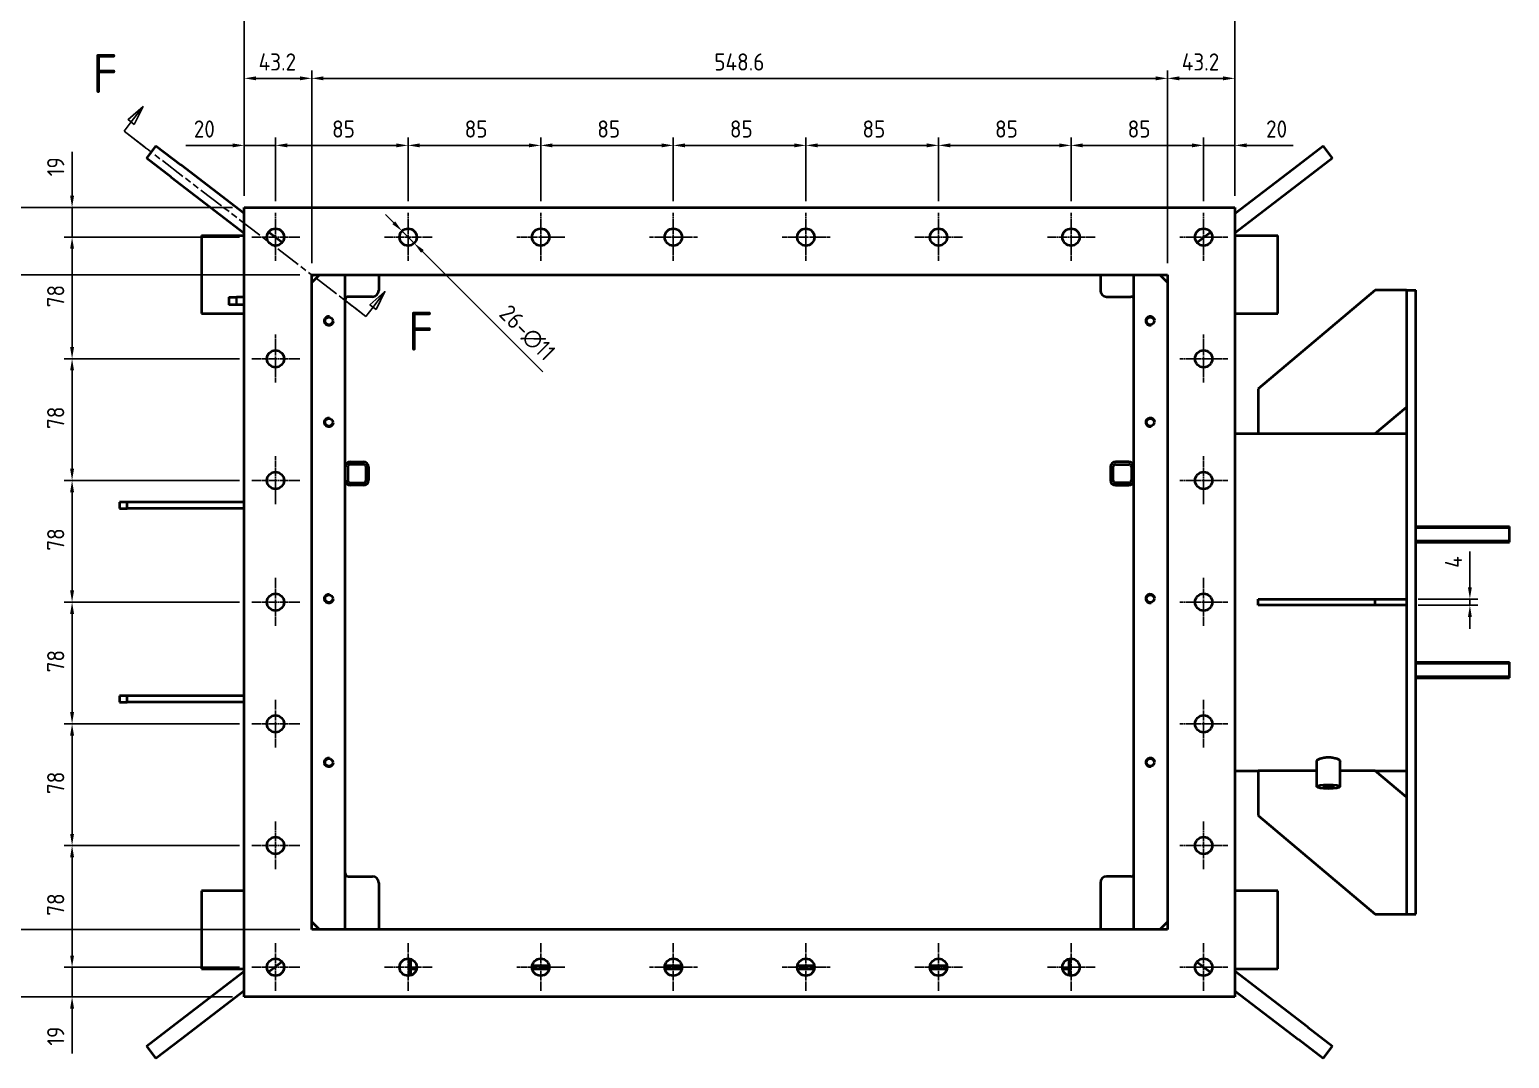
# Model space of a CAD drawing. Header units: millimetres. Extents: x 0 to 4205, y 0 to 2970.
# Drawn here: x 1184 to 2133, y 1756 to 2415 of the extents above; entities that cross this region are included whole.
import ezdxf

# ---------------------------------------------------------------- set-up
doc = ezdxf.new("R2010")
doc.units = ezdxf.units.MM
doc.header["$LTSCALE"] = 5
doc.linetypes.add('CHAIN', pattern=[0.7087, 0.4724, -0.0591, 0.1181, -0.0591])
doc.linetypes.add('DOUBLE_DASH_CHAIN', pattern=[1.2403, 0.6614, -0.0827, 0.1654, -0.0827, 0.1654, -0.0827])
for name, color, linetype, lineweight, true_color in [('가시적인 것(ISO)', 3, 'Continuous', 40, 0x00ff00), ('가시적인 좁은 것(ISO)', 3, 'Continuous', 35, 0x00ff00), ('중심 표식(ISO)', 1, 'Continuous', 25, 0xff0000), ('치수(ISO)', 2, 'Continuous', 25, 0xffff00)]:
    doc.layers.add(name, color=color, linetype=linetype, lineweight=lineweight, true_color=true_color)
doc.layers.add('단면선(ISO)', color=7, linetype='CHAIN', lineweight=25)
doc.styles.add('부품번호텍스트_PSTEK_POSCO', font='isocp.shx')
doc.styles.add('치수 텍스트_PSTEK_POSCO', font='isocp.shx')
doc.dimstyles.new('치수_PSTEK_POSCO', dxfattribs={"dimscale": 5, "dimtxt": 2.2, "dimasz": 1.5, "dimexe": 1, "dimexo": 1.5, "dimgap": 1, "dimtad": 1, "dimrnd": 1e-08, "dimdsep": 46, "dimtxsty": '치수 텍스트_PSTEK_POSCO', "dimcen": 0.09, "dimdle": 10, "dimclrd": 7, "dimclre": 7, "dimclrt": 2, "dimadec": 1, "dimazin": 2, "dimtfac": 1, "dimtmove": 0, "dimatfit": 3, "dimfxl": 1, "dimtolj": 1, "dimlwd": -1, "dimlwe": -1, "dimarcsym": 0})

# ---------------------------------------------------------------- blocks, each defined once
blk = doc.blocks.new('*D75')
at = {"layer": 'Defpoints', "color": 0, "transparency": 16777216}
for p in [(1211.63, 1814.06), (1326.54, 1814.06), (1322.04, 1795.06)]:
    blk.add_point(p, dxfattribs=at)
at = {"layer": '치수(ISO)', "color": 7, "transparency": 16777216}
for p, q in [((1211.63, 1821.56), (1211.63, 1829.06)), ((1319.04, 1814.06), (1206.63, 1814.06)), ((1211.63, 1814.06), (1211.63, 1795.06)), ((1314.54, 1795.06), (1206.63, 1795.06)), ((1211.63, 1787.56), (1211.63, 1758.79))]:
    blk.add_line(p, q, dxfattribs=at)
for points in [[(1210.38, 1821.56), (1212.88, 1821.56), (1211.63, 1814.06)], [(1210.38, 1787.56), (1212.88, 1787.56), (1211.63, 1795.06)]]:
    blk.add_solid(points, dxfattribs=at)
at = {"layer": '치수(ISO)', "color": 2, "transparency": 16777216, "insert": (1201.13, 1763.79), "char_height": 11, "attachment_point": 4, "rotation": 90, "style": '치수 텍스트_PSTEK_POSCO'}
blk.add_mtext('\\A1;19', dxfattribs=at)
blk = doc.blocks.new('*D76')
at = {"layer": 'Defpoints', "color": 0, "transparency": 16777216}
for p in [(1211.63, 1892.06), (1326.54, 1892.06), (1326.54, 1814.06)]:
    blk.add_point(p, dxfattribs=at)
at = {"layer": '치수(ISO)', "color": 7, "transparency": 16777216}
for p, q in [((1319.04, 1892.06), (1206.63, 1892.06)), ((1211.63, 1821.56), (1211.63, 1884.56)), ((1319.04, 1814.06), (1206.63, 1814.06))]:
    blk.add_line(p, q, dxfattribs=at)
for points in [[(1210.38, 1884.56), (1212.88, 1884.56), (1211.63, 1892.06)], [(1210.38, 1821.56), (1212.88, 1821.56), (1211.63, 1814.06)]]:
    blk.add_solid(points, dxfattribs=at)
at = {"layer": '치수(ISO)', "color": 2, "transparency": 16777216, "insert": (1201.13, 1847.06), "char_height": 11, "attachment_point": 4, "rotation": 90, "style": '치수 텍스트_PSTEK_POSCO'}
blk.add_mtext('\\A1;78', dxfattribs=at)
blk = doc.blocks.new('*D77')
at = {"layer": 'Defpoints', "color": 0, "transparency": 16777216}
for p in [(1211.63, 1970.06), (1326.54, 1970.06), (1326.54, 1892.06)]:
    blk.add_point(p, dxfattribs=at)
at = {"layer": '치수(ISO)', "color": 7, "transparency": 16777216}
for p, q in [((1319.04, 1970.06), (1206.63, 1970.06)), ((1211.63, 1899.56), (1211.63, 1962.56)), ((1319.04, 1892.06), (1206.63, 1892.06))]:
    blk.add_line(p, q, dxfattribs=at)
for points in [[(1210.38, 1962.56), (1212.88, 1962.56), (1211.63, 1970.06)], [(1210.38, 1899.56), (1212.88, 1899.56), (1211.63, 1892.06)]]:
    blk.add_solid(points, dxfattribs=at)
at = {"layer": '치수(ISO)', "color": 2, "transparency": 16777216, "insert": (1201.13, 1925.06), "char_height": 11, "attachment_point": 4, "rotation": 90, "style": '치수 텍스트_PSTEK_POSCO'}
blk.add_mtext('\\A1;78', dxfattribs=at)
blk = doc.blocks.new('*D78')
at = {"layer": 'Defpoints', "color": 0, "transparency": 16777216}
for p in [(1211.63, 2048.06), (1326.54, 2048.06), (1326.54, 1970.06)]:
    blk.add_point(p, dxfattribs=at)
at = {"layer": '치수(ISO)', "color": 7, "transparency": 16777216}
for p, q in [((1319.04, 2048.06), (1206.63, 2048.06)), ((1211.63, 1977.56), (1211.63, 2040.56)), ((1319.04, 1970.06), (1206.63, 1970.06))]:
    blk.add_line(p, q, dxfattribs=at)
for points in [[(1210.38, 2040.56), (1212.88, 2040.56), (1211.63, 2048.06)], [(1210.38, 1977.56), (1212.88, 1977.56), (1211.63, 1970.06)]]:
    blk.add_solid(points, dxfattribs=at)
at = {"layer": '치수(ISO)', "color": 2, "transparency": 16777216, "insert": (1201.13, 2003.06), "char_height": 11, "attachment_point": 4, "rotation": 90, "style": '치수 텍스트_PSTEK_POSCO'}
blk.add_mtext('\\A1;78', dxfattribs=at)
blk = doc.blocks.new('*D79')
at = {"layer": 'Defpoints', "color": 0, "transparency": 16777216}
for p in [(1211.63, 2126.06), (1326.54, 2126.06), (1326.54, 2048.06)]:
    blk.add_point(p, dxfattribs=at)
at = {"layer": '치수(ISO)', "color": 7, "transparency": 16777216}
for p, q in [((1319.04, 2126.06), (1206.63, 2126.06)), ((1211.63, 2055.56), (1211.63, 2118.56)), ((1319.04, 2048.06), (1206.63, 2048.06))]:
    blk.add_line(p, q, dxfattribs=at)
for points in [[(1210.38, 2118.56), (1212.88, 2118.56), (1211.63, 2126.06)], [(1210.38, 2055.56), (1212.88, 2055.56), (1211.63, 2048.06)]]:
    blk.add_solid(points, dxfattribs=at)
at = {"layer": '치수(ISO)', "color": 2, "transparency": 16777216, "insert": (1201.13, 2081.06), "char_height": 11, "attachment_point": 4, "rotation": 90, "style": '치수 텍스트_PSTEK_POSCO'}
blk.add_mtext('\\A1;78', dxfattribs=at)
blk = doc.blocks.new('*D80')
at = {"layer": 'Defpoints', "color": 0, "transparency": 16777216}
for p in [(1211.63, 2204.06), (1326.54, 2204.06), (1326.54, 2126.06)]:
    blk.add_point(p, dxfattribs=at)
at = {"layer": '치수(ISO)', "color": 7, "transparency": 16777216}
for p, q in [((1319.04, 2204.06), (1206.63, 2204.06)), ((1211.63, 2133.56), (1211.63, 2196.56)), ((1319.04, 2126.06), (1206.63, 2126.06))]:
    blk.add_line(p, q, dxfattribs=at)
for points in [[(1210.38, 2196.56), (1212.88, 2196.56), (1211.63, 2204.06)], [(1210.38, 2133.56), (1212.88, 2133.56), (1211.63, 2126.06)]]:
    blk.add_solid(points, dxfattribs=at)
at = {"layer": '치수(ISO)', "color": 2, "transparency": 16777216, "insert": (1201.13, 2159.06), "char_height": 11, "attachment_point": 4, "rotation": 90, "style": '치수 텍스트_PSTEK_POSCO'}
blk.add_mtext('\\A1;78', dxfattribs=at)
blk = doc.blocks.new('*D81')
at = {"layer": 'Defpoints', "color": 0, "transparency": 16777216}
for p in [(1211.63, 2282.06), (1326.54, 2282.06), (1326.54, 2204.06)]:
    blk.add_point(p, dxfattribs=at)
at = {"layer": '치수(ISO)', "color": 7, "transparency": 16777216}
for p, q in [((1319.04, 2282.06), (1206.63, 2282.06)), ((1211.63, 2211.56), (1211.63, 2274.56)), ((1319.04, 2204.06), (1206.63, 2204.06))]:
    blk.add_line(p, q, dxfattribs=at)
for points in [[(1210.38, 2274.56), (1212.88, 2274.56), (1211.63, 2282.06)], [(1210.38, 2211.56), (1212.88, 2211.56), (1211.63, 2204.06)]]:
    blk.add_solid(points, dxfattribs=at)
at = {"layer": '치수(ISO)', "color": 2, "transparency": 16777216, "insert": (1201.13, 2237.06), "char_height": 11, "attachment_point": 4, "rotation": 90, "style": '치수 텍스트_PSTEK_POSCO'}
blk.add_mtext('\\A1;78', dxfattribs=at)
blk = doc.blocks.new('*D82')
at = {"layer": 'Defpoints', "color": 0, "transparency": 16777216}
for p in [(1211.63, 2301.06), (1322.04, 2301.06), (1326.54, 2282.06)]:
    blk.add_point(p, dxfattribs=at)
at = {"layer": '치수(ISO)', "color": 7, "transparency": 16777216}
for p, q in [((1211.63, 2308.56), (1211.63, 2336.75)), ((1314.54, 2301.06), (1206.63, 2301.06)), ((1211.63, 2282.06), (1211.63, 2301.06)), ((1319.04, 2282.06), (1206.63, 2282.06)), ((1211.63, 2274.56), (1211.63, 2267.06))]:
    blk.add_line(p, q, dxfattribs=at)
for points in [[(1210.38, 2308.56), (1212.88, 2308.56), (1211.63, 2301.06)], [(1210.38, 2274.56), (1212.88, 2274.56), (1211.63, 2282.06)]]:
    blk.add_solid(points, dxfattribs=at)
at = {"layer": '치수(ISO)', "color": 2, "transparency": 16777216, "insert": (1201.13, 2321.06), "char_height": 11, "attachment_point": 4, "rotation": 90, "style": '치수 텍스트_PSTEK_POSCO'}
blk.add_mtext('\\A1;19', dxfattribs=at)
blk = doc.blocks.new('*D83')
at = {"layer": 'Defpoints', "color": 0, "transparency": 16777216}
for p in [(1342.04, 2340.85), (1322.04, 2301.06), (1342.04, 2297.56)]:
    blk.add_point(p, dxfattribs=at)
at = {"layer": '치수(ISO)', "color": 7, "transparency": 16777216}
for p, q in [((1322.04, 2308.56), (1322.04, 2345.85)), ((1342.04, 2305.06), (1342.04, 2345.85)), ((1314.54, 2340.85), (1284.65, 2340.85)), ((1342.04, 2340.85), (1322.04, 2340.85)), ((1349.54, 2340.85), (1357.04, 2340.85))]:
    blk.add_line(p, q, dxfattribs=at)
for points in [[(1314.54, 2342.1), (1314.54, 2339.6), (1322.04, 2340.85)], [(1349.54, 2342.1), (1349.54, 2339.6), (1342.04, 2340.85)]]:
    blk.add_solid(points, dxfattribs=at)
at = {"layer": '치수(ISO)', "color": 2, "transparency": 16777216, "insert": (1289.65, 2351.35), "char_height": 11, "attachment_point": 4, "style": '치수 텍스트_PSTEK_POSCO'}
blk.add_mtext('\\A1;20', dxfattribs=at)
blk = doc.blocks.new('*D84')
at = {"layer": 'Defpoints', "color": 0, "transparency": 16777216}
for p in [(1427.04, 2340.85), (1342.04, 2297.56), (1427.04, 2297.56)]:
    blk.add_point(p, dxfattribs=at)
at = {"layer": '치수(ISO)', "color": 7, "transparency": 16777216}
for p, q in [((1342.04, 2305.06), (1342.04, 2345.85)), ((1427.04, 2305.06), (1427.04, 2345.85)), ((1349.54, 2340.85), (1419.54, 2340.85))]:
    blk.add_line(p, q, dxfattribs=at)
for points in [[(1349.54, 2342.1), (1349.54, 2339.6), (1342.04, 2340.85)], [(1419.54, 2342.1), (1419.54, 2339.6), (1427.04, 2340.85)]]:
    blk.add_solid(points, dxfattribs=at)
at = {"layer": '치수(ISO)', "color": 2, "transparency": 16777216, "insert": (1378.31, 2351.35), "char_height": 11, "attachment_point": 4, "style": '치수 텍스트_PSTEK_POSCO'}
blk.add_mtext('\\A1;85', dxfattribs=at)
blk = doc.blocks.new('*D85')
at = {"layer": 'Defpoints', "color": 0, "transparency": 16777216}
for p in [(1512.04, 2340.85), (1427.04, 2297.56), (1512.04, 2297.56)]:
    blk.add_point(p, dxfattribs=at)
at = {"layer": '치수(ISO)', "color": 7, "transparency": 16777216}
for p, q in [((1427.04, 2305.06), (1427.04, 2345.85)), ((1512.04, 2305.06), (1512.04, 2345.85)), ((1434.54, 2340.85), (1504.54, 2340.85))]:
    blk.add_line(p, q, dxfattribs=at)
for points in [[(1434.54, 2342.1), (1434.54, 2339.6), (1427.04, 2340.85)], [(1504.54, 2342.1), (1504.54, 2339.6), (1512.04, 2340.85)]]:
    blk.add_solid(points, dxfattribs=at)
at = {"layer": '치수(ISO)', "color": 2, "transparency": 16777216, "insert": (1463.31, 2351.35), "char_height": 11, "attachment_point": 4, "style": '치수 텍스트_PSTEK_POSCO'}
blk.add_mtext('\\A1;85', dxfattribs=at)
blk = doc.blocks.new('*D86')
at = {"layer": 'Defpoints', "color": 0, "transparency": 16777216}
for p in [(1597.04, 2340.85), (1512.04, 2297.56), (1597.04, 2297.56)]:
    blk.add_point(p, dxfattribs=at)
at = {"layer": '치수(ISO)', "color": 7, "transparency": 16777216}
for p, q in [((1512.04, 2305.06), (1512.04, 2345.85)), ((1597.04, 2305.06), (1597.04, 2345.85)), ((1519.54, 2340.85), (1589.54, 2340.85))]:
    blk.add_line(p, q, dxfattribs=at)
for points in [[(1519.54, 2342.1), (1519.54, 2339.6), (1512.04, 2340.85)], [(1589.54, 2342.1), (1589.54, 2339.6), (1597.04, 2340.85)]]:
    blk.add_solid(points, dxfattribs=at)
at = {"layer": '치수(ISO)', "color": 2, "transparency": 16777216, "insert": (1548.31, 2351.35), "char_height": 11, "attachment_point": 4, "style": '치수 텍스트_PSTEK_POSCO'}
blk.add_mtext('\\A1;85', dxfattribs=at)
blk = doc.blocks.new('*D87')
at = {"layer": 'Defpoints', "color": 0, "transparency": 16777216}
for p in [(1682.04, 2340.85), (1597.04, 2297.56), (1682.04, 2297.56)]:
    blk.add_point(p, dxfattribs=at)
at = {"layer": '치수(ISO)', "color": 7, "transparency": 16777216}
for p, q in [((1597.04, 2305.06), (1597.04, 2345.85)), ((1682.04, 2305.06), (1682.04, 2345.85)), ((1604.54, 2340.85), (1674.54, 2340.85))]:
    blk.add_line(p, q, dxfattribs=at)
for points in [[(1604.54, 2342.1), (1604.54, 2339.6), (1597.04, 2340.85)], [(1674.54, 2342.1), (1674.54, 2339.6), (1682.04, 2340.85)]]:
    blk.add_solid(points, dxfattribs=at)
at = {"layer": '치수(ISO)', "color": 2, "transparency": 16777216, "insert": (1633.31, 2351.35), "char_height": 11, "attachment_point": 4, "style": '치수 텍스트_PSTEK_POSCO'}
blk.add_mtext('\\A1;85', dxfattribs=at)
blk = doc.blocks.new('*D88')
at = {"layer": 'Defpoints', "color": 0, "transparency": 16777216}
for p in [(1767.04, 2340.85), (1682.04, 2297.56), (1767.04, 2297.56)]:
    blk.add_point(p, dxfattribs=at)
at = {"layer": '치수(ISO)', "color": 7, "transparency": 16777216}
for p, q in [((1682.04, 2305.06), (1682.04, 2345.85)), ((1767.04, 2305.06), (1767.04, 2345.85)), ((1689.54, 2340.85), (1759.54, 2340.85))]:
    blk.add_line(p, q, dxfattribs=at)
for points in [[(1689.54, 2342.1), (1689.54, 2339.6), (1682.04, 2340.85)], [(1759.54, 2342.1), (1759.54, 2339.6), (1767.04, 2340.85)]]:
    blk.add_solid(points, dxfattribs=at)
at = {"layer": '치수(ISO)', "color": 2, "transparency": 16777216, "insert": (1718.31, 2351.35), "char_height": 11, "attachment_point": 4, "style": '치수 텍스트_PSTEK_POSCO'}
blk.add_mtext('\\A1;85', dxfattribs=at)
blk = doc.blocks.new('*D89')
at = {"layer": 'Defpoints', "color": 0, "transparency": 16777216}
for p in [(1852.04, 2340.85), (1767.04, 2297.56), (1852.04, 2297.56)]:
    blk.add_point(p, dxfattribs=at)
at = {"layer": '치수(ISO)', "color": 7, "transparency": 16777216}
for p, q in [((1767.04, 2305.06), (1767.04, 2345.85)), ((1852.04, 2305.06), (1852.04, 2345.85)), ((1774.54, 2340.85), (1844.54, 2340.85))]:
    blk.add_line(p, q, dxfattribs=at)
for points in [[(1774.54, 2342.1), (1774.54, 2339.6), (1767.04, 2340.85)], [(1844.54, 2342.1), (1844.54, 2339.6), (1852.04, 2340.85)]]:
    blk.add_solid(points, dxfattribs=at)
at = {"layer": '치수(ISO)', "color": 2, "transparency": 16777216, "insert": (1803.31, 2351.35), "char_height": 11, "attachment_point": 4, "style": '치수 텍스트_PSTEK_POSCO'}
blk.add_mtext('\\A1;85', dxfattribs=at)
blk = doc.blocks.new('*D90')
at = {"layer": 'Defpoints', "color": 0, "transparency": 16777216}
for p in [(1937.04, 2340.85), (1852.04, 2297.56), (1937.04, 2297.56)]:
    blk.add_point(p, dxfattribs=at)
at = {"layer": '치수(ISO)', "color": 7, "transparency": 16777216}
for p, q in [((1852.04, 2305.06), (1852.04, 2345.85)), ((1937.04, 2305.06), (1937.04, 2345.85)), ((1859.54, 2340.85), (1929.54, 2340.85))]:
    blk.add_line(p, q, dxfattribs=at)
for points in [[(1859.54, 2342.1), (1859.54, 2339.6), (1852.04, 2340.85)], [(1929.54, 2342.1), (1929.54, 2339.6), (1937.04, 2340.85)]]:
    blk.add_solid(points, dxfattribs=at)
at = {"layer": '치수(ISO)', "color": 2, "transparency": 16777216, "insert": (1888.31, 2351.35), "char_height": 11, "attachment_point": 4, "style": '치수 텍스트_PSTEK_POSCO'}
blk.add_mtext('\\A1;85', dxfattribs=at)
blk = doc.blocks.new('*D91')
at = {"layer": 'Defpoints', "color": 0, "transparency": 16777216}
for p in [(1957.04, 2340.85), (1937.04, 2297.56), (1957.04, 2301.06)]:
    blk.add_point(p, dxfattribs=at)
at = {"layer": '치수(ISO)', "color": 7, "transparency": 16777216}
for p, q in [((1937.04, 2305.06), (1937.04, 2345.85)), ((1957.04, 2308.56), (1957.04, 2345.85)), ((1929.54, 2340.85), (1922.04, 2340.85)), ((1937.04, 2340.85), (1957.04, 2340.85)), ((1964.54, 2340.85), (1994.43, 2340.85))]:
    blk.add_line(p, q, dxfattribs=at)
for points in [[(1929.54, 2342.1), (1929.54, 2339.6), (1937.04, 2340.85)], [(1964.54, 2342.1), (1964.54, 2339.6), (1957.04, 2340.85)]]:
    blk.add_solid(points, dxfattribs=at)
at = {"layer": '치수(ISO)', "color": 2, "transparency": 16777216, "insert": (1977.04, 2351.35), "char_height": 11, "attachment_point": 4, "style": '치수 텍스트_PSTEK_POSCO'}
blk.add_mtext('\\A1;20', dxfattribs=at)
blk = doc.blocks.new('*D92')
at = {"layer": 'Defpoints', "color": 0, "transparency": 16777216}
for p in [(1957.04, 2426.92), (1322.04, 2301.06), (1957.04, 2301.06)]:
    blk.add_point(p, dxfattribs=at)
at = {"layer": '치수(ISO)', "color": 7, "transparency": 16777216}
for p, q in [((1322.04, 2308.56), (1322.04, 2431.92)), ((1957.04, 2308.56), (1957.04, 2431.92)), ((1329.54, 2426.92), (1949.54, 2426.92))]:
    blk.add_line(p, q, dxfattribs=at)
for points in [[(1329.54, 2428.17), (1329.54, 2425.67), (1322.04, 2426.92)], [(1949.54, 2428.17), (1949.54, 2425.67), (1957.04, 2426.92)]]:
    blk.add_solid(points, dxfattribs=at)
at = {"layer": '치수(ISO)', "color": 2, "transparency": 16777216, "insert": (1629.08, 2437.42), "char_height": 11, "attachment_point": 4, "style": '치수 텍스트_PSTEK_POSCO'}
blk.add_mtext('\\A1;635', dxfattribs=at)
blk = doc.blocks.new('*D93')
at = {"layer": 'Defpoints', "color": 0, "transparency": 16777216}
for p in [(1133.35, 2301.06), (1322.04, 2301.06), (1322.04, 1795.06)]:
    blk.add_point(p, dxfattribs=at)
at = {"layer": '치수(ISO)', "color": 7, "transparency": 16777216}
for p, q in [((1314.54, 2301.06), (1128.35, 2301.06)), ((1133.35, 1802.56), (1133.35, 2293.56)), ((1314.54, 1795.06), (1128.35, 1795.06))]:
    blk.add_line(p, q, dxfattribs=at)
for points in [[(1132.1, 2293.56), (1134.6, 2293.56), (1133.35, 2301.06)], [(1132.1, 1802.56), (1134.6, 1802.56), (1133.35, 1795.06)]]:
    blk.add_solid(points, dxfattribs=at)
at = {"layer": '치수(ISO)', "color": 2, "transparency": 16777216, "insert": (1122.85, 2037.89), "char_height": 11, "attachment_point": 4, "rotation": 90, "style": '치수 텍스트_PSTEK_POSCO'}
blk.add_mtext('\\A1;506', dxfattribs=at)
blk = doc.blocks.new('*D94')
at = {"layer": 'Defpoints', "color": 0, "transparency": 16777216}
for p in [(1365.24, 2383.82), (1322.04, 2301.06), (1365.24, 2257.86)]:
    blk.add_point(p, dxfattribs=at)
at = {"layer": '치수(ISO)', "color": 7, "transparency": 16777216}
for p, q in [((1322.04, 2308.56), (1322.04, 2388.82)), ((1329.54, 2383.82), (1357.74, 2383.82)), ((1365.24, 2265.36), (1365.24, 2388.82))]:
    blk.add_line(p, q, dxfattribs=at)
for points in [[(1329.54, 2385.07), (1329.54, 2382.57), (1322.04, 2383.82)], [(1357.74, 2385.07), (1357.74, 2382.57), (1365.24, 2383.82)]]:
    blk.add_solid(points, dxfattribs=at)
at = {"layer": '치수(ISO)', "color": 2, "transparency": 16777216, "insert": (1331.21, 2394.32), "char_height": 11, "attachment_point": 4, "style": '치수 텍스트_PSTEK_POSCO'}
blk.add_mtext('\\A1;43.2', dxfattribs=at)
blk = doc.blocks.new('*D95')
at = {"layer": 'Defpoints', "color": 0, "transparency": 16777216}
for p in [(1913.84, 2383.82), (1365.24, 2257.86), (1913.84, 2257.86)]:
    blk.add_point(p, dxfattribs=at)
at = {"layer": '치수(ISO)', "color": 7, "transparency": 16777216}
for p, q in [((1365.24, 2265.36), (1365.24, 2388.82)), ((1372.74, 2383.82), (1906.34, 2383.82)), ((1913.84, 2265.36), (1913.84, 2388.82))]:
    blk.add_line(p, q, dxfattribs=at)
for points in [[(1372.74, 2385.07), (1372.74, 2382.57), (1365.24, 2383.82)], [(1906.34, 2385.07), (1906.34, 2382.57), (1913.84, 2383.82)]]:
    blk.add_solid(points, dxfattribs=at)
at = {"layer": '치수(ISO)', "color": 2, "transparency": 16777216, "insert": (1623.32, 2394.32), "char_height": 11, "attachment_point": 4, "style": '치수 텍스트_PSTEK_POSCO'}
blk.add_mtext('\\A1;548.6', dxfattribs=at)
blk = doc.blocks.new('*D96')
at = {"layer": 'Defpoints', "color": 0, "transparency": 16777216}
for p in [(1957.04, 2383.82), (1957.04, 2301.06), (1913.84, 2257.86)]:
    blk.add_point(p, dxfattribs=at)
at = {"layer": '치수(ISO)', "color": 7, "transparency": 16777216}
for p, q in [((1913.84, 2265.36), (1913.84, 2388.82)), ((1921.34, 2383.82), (1949.54, 2383.82)), ((1957.04, 2308.56), (1957.04, 2388.82))]:
    blk.add_line(p, q, dxfattribs=at)
for points in [[(1921.34, 2385.07), (1921.34, 2382.57), (1913.84, 2383.82)], [(1949.54, 2385.07), (1949.54, 2382.57), (1957.04, 2383.82)]]:
    blk.add_solid(points, dxfattribs=at)
at = {"layer": '치수(ISO)', "color": 2, "transparency": 16777216, "insert": (1923.01, 2394.32), "char_height": 11, "attachment_point": 4, "style": '치수 텍스트_PSTEK_POSCO'}
blk.add_mtext('\\A1;43.2', dxfattribs=at)
blk = doc.blocks.new('*D97')
at = {"layer": 'Defpoints', "color": 0, "transparency": 16777216}
for p in [(1322.04, 2301.06), (1172.04, 2257.86), (1365.24, 2257.86)]:
    blk.add_point(p, dxfattribs=at)
at = {"layer": '치수(ISO)', "color": 7, "transparency": 16777216}
for p, q in [((1314.54, 2301.06), (1167.04, 2301.06)), ((1172.04, 2293.56), (1172.04, 2265.36)), ((1357.74, 2257.86), (1167.04, 2257.86))]:
    blk.add_line(p, q, dxfattribs=at)
for points in [[(1170.79, 2293.56), (1173.29, 2293.56), (1172.04, 2301.06)], [(1170.79, 2265.36), (1173.29, 2265.36), (1172.04, 2257.86)]]:
    blk.add_solid(points, dxfattribs=at)
at = {"layer": '치수(ISO)', "color": 2, "transparency": 16777216, "insert": (1161.54, 2267.03), "char_height": 11, "attachment_point": 4, "rotation": 90, "style": '치수 텍스트_PSTEK_POSCO'}
blk.add_mtext('\\A1;43.2', dxfattribs=at)
blk = doc.blocks.new('*D98')
at = {"layer": 'Defpoints', "color": 0, "transparency": 16777216}
for p in [(1172.04, 2257.86), (1365.24, 2257.86), (1365.24, 1838.26)]:
    blk.add_point(p, dxfattribs=at)
at = {"layer": '치수(ISO)', "color": 7, "transparency": 16777216}
for p, q in [((1357.74, 2257.86), (1167.04, 2257.86)), ((1172.04, 1845.76), (1172.04, 2250.36)), ((1357.74, 1838.26), (1167.04, 1838.26))]:
    blk.add_line(p, q, dxfattribs=at)
for points in [[(1170.79, 2250.36), (1173.29, 2250.36), (1172.04, 2257.86)], [(1170.79, 1845.76), (1173.29, 1845.76), (1172.04, 1838.26)]]:
    blk.add_solid(points, dxfattribs=at)
at = {"layer": '치수(ISO)', "color": 2, "transparency": 16777216, "insert": (1161.54, 2032.92), "char_height": 11, "attachment_point": 4, "rotation": 90, "style": '치수 텍스트_PSTEK_POSCO'}
blk.add_mtext('\\A1;419.6', dxfattribs=at)
blk = doc.blocks.new('*D99')
at = {"layer": 'Defpoints', "color": 0, "transparency": 16777216}
for p in [(1423.15, 2285.95), (1430.93, 2278.17)]:
    blk.add_point(p, dxfattribs=at)
at = {"layer": '치수(ISO)', "color": 7, "transparency": 16777216}
for p, q in [((1417.85, 2291.26), (1412.54, 2296.56)), ((1423.15, 2285.95), (1430.93, 2278.17)), ((1436.23, 2272.87), (1513.38, 2195.72))]:
    blk.add_line(p, q, dxfattribs=at)
for points in [[(1418.73, 2292.14), (1416.96, 2290.37), (1423.15, 2285.95)], [(1437.11, 2273.75), (1435.35, 2271.99), (1430.93, 2278.17)]]:
    blk.add_solid(points, dxfattribs=at)
at = {"layer": '치수(ISO)', "color": 2, "transparency": 16777216, "insert": (1488.3, 2235.66), "char_height": 11, "attachment_point": 4, "rotation": 315, "style": '치수 텍스트_PSTEK_POSCO'}
blk.add_mtext('\\A1;26-∅11', dxfattribs=at)
blk = doc.blocks.new('*D145')
at = {"layer": 'Defpoints', "color": 0, "transparency": 16777216}
for p in [(2067.04, 2050.06), (2107.71, 2050.06), (2067.04, 2046.06)]:
    blk.add_point(p, dxfattribs=at)
at = {"layer": '치수(ISO)', "color": 7, "transparency": 16777216}
for p, q in [((2107.71, 2057.56), (2107.71, 2080.56)), ((2074.54, 2050.06), (2112.71, 2050.06)), ((2107.71, 2046.06), (2107.71, 2050.06)), ((2074.54, 2046.06), (2112.71, 2046.06)), ((2107.71, 2038.56), (2107.71, 2031.06))]:
    blk.add_line(p, q, dxfattribs=at)
for points in [[(2106.46, 2057.56), (2108.96, 2057.56), (2107.71, 2050.06)], [(2106.46, 2038.56), (2108.96, 2038.56), (2107.71, 2046.06)]]:
    blk.add_solid(points, dxfattribs=at)
at = {"layer": '치수(ISO)', "color": 2, "transparency": 16777216, "insert": (2097.21, 2070.06), "char_height": 11, "attachment_point": 4, "rotation": 90, "style": '치수 텍스트_PSTEK_POSCO'}
blk.add_mtext('\\A1;4', dxfattribs=at)
blk = doc.blocks.new('2dTransSection4')
at = {"layer": '단면선(ISO)', "linetype": 'Continuous'}
for p, q in [((251.42, 473.15), (249.5, 471.47)), ((249.9, 471.17), (251.42, 473.15)), ((250.29, 470.86), (251.42, 473.15)), ((248.99, 469.98), (249.9, 471.17)), ((249.5, 471.47), (250.29, 470.86)), ((248.99, 469.98), (251.92, 467.73)), ((277.07, 448.5), (280, 446.25)), ((282.43, 449.43), (280.52, 447.75)), ((280.92, 447.44), (282.43, 449.43)), ((281.31, 447.14), (282.43, 449.43)), ((280, 446.25), (280.92, 447.44)), ((280.52, 447.75), (281.31, 447.14))]:
    blk.add_line(p, q, dxfattribs=at)
at = {"layer": '단면선(ISO)', "linetype": 'DOUBLE_DASH_CHAIN'}
blk.add_line((248.99, 469.98), (280, 446.25), dxfattribs=at)
at = {"layer": '단면선(ISO)', "linetype": 'Continuous', "flags": 128}
for points in [[(250.29, 470.86), (251.42, 473.15), (249.5, 471.47), (250.29, 470.86)], [(281.31, 447.14), (282.43, 449.43), (280.52, 447.75), (281.31, 447.14)]]:
    blk.add_lwpolyline(points, dxfattribs=at)
at = {"layer": '단면선(ISO)'}
for points in [[(250.29, 470.86), (251.42, 473.15), (249.5, 471.47), (250.29, 470.86)], [(281.31, 447.14), (282.43, 449.43), (280.52, 447.75), (281.31, 447.14)]]:
    blk.add_solid(points, dxfattribs=at)
at = {"layer": '단면선(ISO)', "char_height": 5, "attachment_point": 7, "style": '부품번호텍스트_PSTEK_POSCO'}
for insert in [(244.96, 474.88), (285.43, 441.85)]:
    blk.add_mtext('F', dxfattribs=dict(at, insert=insert))

msp = doc.modelspace()

# ---------------------------------------------------------------- linework, layer by layer
at = {"layer": '가시적인 것(ISO)'}
for p, q in [((1265.4254, 2340.5004), (1259.3502, 2332.5574)), ((1265.4254, 2340.5004), (1281.3114, 2328.3499)), ((1997.7654, 2328.3499), (2013.6514, 2340.5004)), ((2019.7267, 2332.5574), (2013.6514, 2340.5004)), ((1275.2362, 2320.4069), (1259.3502, 2332.5574)), ((1322.0384, 2297.1996), (1281.3114, 2328.3499)), ((1957.0384, 2297.1996), (1997.7654, 2328.3499)), ((2019.7267, 2332.5574), (2003.8407, 2320.4069)), ((1275.2362, 2320.4069), (1322.0384, 2284.6099)), ((2003.8407, 2320.4069), (1957.0384, 2284.6099)), ((1322.0384, 2301.063), (1957.0384, 2301.063)), ((1322.0384, 1795.063), (1322.0384, 2301.063)), ((1957.0384, 2301.063), (1957.0384, 1795.063)), ((1294.5384, 2283.063), (1322.0384, 2283.063)), ((1294.5384, 2283.063), (1294.5384, 2233.063)), ((1346.3285, 2278.6212), (1337.5935, 2285.3022)), ((1932.7484, 2278.6212), (1941.4833, 2285.3022)), ((1957.0384, 2283.063), (1984.5384, 2283.063)), ((1984.5384, 2233.063), (1984.5384, 2283.063)), ((1365.2384, 1838.263), (1365.2384, 2257.863)), ((1365.2384, 2257.863), (1913.8384, 2257.863)), ((1370.2384, 2257.863), (1365.2384, 2252.863)), ((1386.7384, 1838.263), (1386.7384, 2257.863)), ((1408.2384, 2257.863), (1408.2384, 2247.863)), ((1870.8384, 2257.863), (1870.8384, 2247.863)), ((1892.3384, 1838.263), (1892.3384, 2257.863)), ((1908.8384, 2257.863), (1913.8384, 2252.863)), ((1913.8384, 2257.863), (1913.8384, 1838.263)), ((1312.0384, 2243.563), (1317.0384, 2243.563)), ((1312.0384, 2243.563), (1312.0384, 2238.563)), ((1322.0384, 2243.563), (1317.0384, 2243.563)), ((1404.2384, 2243.863), (1388.7384, 2243.863)), ((1874.8384, 2243.863), (1890.3384, 2243.863)), ((2047.0384, 2248.063), (1972.0384, 2184.8755)), ((2067.0384, 2248.063), (2047.0384, 2248.063)), ((2067.0384, 2248.053), (2067.0384, 2248.063)), ((2067.0384, 2248.063), (2073.0384, 2248.063)), ((2067.0384, 2248.053), (2067.0384, 2050.063)), ((2073.0384, 1848.063), (2073.0384, 2248.063)), ((1294.5384, 2233.063), (1322.0384, 2233.063)), ((1317.0384, 2238.563), (1312.0384, 2238.563)), ((1322.0384, 2238.563), (1317.0384, 2238.563)), ((1957.0384, 2233.063), (1984.5384, 2233.063)), ((1972.0384, 2184.8755), (1972.0384, 2156.213)), ((2047.0384, 2156.213), (2067.0384, 2173.063)), ((1957.0384, 2156.213), (1972.0384, 2156.213)), ((1972.0384, 2156.213), (2047.0384, 2156.213)), ((2047.0384, 2156.213), (2067.0384, 2156.213)), ((1388.3384, 2134.763), (1388.3384, 2126.163)), ((1389.9384, 2137.963), (1398.5384, 2137.963)), ((1398.5384, 2136.363), (1389.9384, 2136.363)), ((1400.1384, 2126.163), (1400.1384, 2134.763)), ((1401.7384, 2134.763), (1401.7384, 2126.163)), ((1877.3384, 2134.763), (1877.3384, 2126.163)), ((1878.9384, 2126.163), (1878.9384, 2134.763)), ((1889.1384, 2137.963), (1880.5384, 2137.963)), ((1880.5384, 2136.363), (1889.1384, 2136.363)), ((1890.7384, 2134.763), (1890.7384, 2126.163)), ((1389.9384, 2124.563), (1398.5384, 2124.563)), ((1398.5384, 2122.963), (1389.9384, 2122.963)), ((1889.1384, 2124.563), (1880.5384, 2124.563)), ((1880.5384, 2122.963), (1889.1384, 2122.963)), ((1247.0384, 2112.063), (1242.0384, 2112.063)), ((1242.0384, 2112.063), (1242.0384, 2108.063)), ((1242.0384, 2108.063), (1247.0384, 2108.063)), ((1247.0384, 2108.063), (1247.0384, 2112.063)), ((1322.0384, 2112.063), (1247.0384, 2112.063)), ((1322.0384, 2108.063), (1247.0384, 2108.063)), ((2073.0384, 2096.55), (2133.0384, 2096.55)), ((2133.0384, 2086.55), (2133.0384, 2096.55)), ((2073.0384, 2086.55), (2133.0384, 2086.55)), ((1972.0384, 2050.063), (2047.0384, 2050.063)), ((1972.0384, 2046.063), (1972.0384, 2050.063)), ((2047.0384, 2050.063), (2067.0384, 2050.063)), ((2047.0384, 2046.063), (2047.0384, 2050.063)), ((2067.0384, 2050.063), (2067.0384, 2048.063)), ((2047.0384, 2046.063), (1972.0384, 2046.063)), ((2067.0384, 2046.063), (2047.0384, 2046.063)), ((2067.0384, 2048.063), (2067.0384, 2046.063)), ((2067.0384, 2046.063), (2067.0384, 1848.073)), ((2073.0384, 2009.5759), (2133.0384, 2009.5759)), ((2133.0384, 1999.5759), (2133.0384, 2009.5759)), ((2073.0384, 1999.5759), (2133.0384, 1999.5759)), ((1247.0384, 1988.063), (1242.0384, 1988.063)), ((1242.0384, 1988.063), (1242.0384, 1984.063)), ((1242.0384, 1984.063), (1247.0384, 1984.063)), ((1247.0384, 1984.063), (1247.0384, 1988.063)), ((1322.0384, 1988.063), (1247.0384, 1988.063)), ((1322.0384, 1984.063), (1247.0384, 1984.063)), ((2009.5384, 1929.7776), (2009.5384, 1945.9116)), ((2024.5384, 1929.7776), (2024.5384, 1945.9116)), ((1957.0384, 1939.913), (1972.0384, 1939.913)), ((2009.5384, 1939.913), (1972.0384, 1939.913)), ((1972.0384, 1939.913), (1972.0384, 1911.2505)), ((2047.0384, 1939.913), (2024.5384, 1939.913)), ((2067.0384, 1923.063), (2047.0384, 1939.913)), ((2047.0384, 1939.913), (2067.0384, 1939.913)), ((1972.0384, 1911.2505), (2047.0384, 1848.063)), ((1388.7384, 1872.263), (1404.2384, 1872.263)), ((1890.3384, 1872.263), (1874.8384, 1872.263)), ((1322.0384, 1863.063), (1294.5384, 1863.063)), ((1294.5384, 1863.063), (1294.5384, 1813.063)), ((1408.2384, 1868.263), (1408.2384, 1838.263)), ((1870.8384, 1868.263), (1870.8384, 1838.263)), ((1984.5384, 1863.063), (1957.0384, 1863.063)), ((1984.5384, 1813.063), (1984.5384, 1863.063)), ((1365.2384, 1843.263), (1370.2384, 1838.263)), ((1913.8384, 1843.263), (1908.8384, 1838.263)), ((2047.0384, 1848.063), (2067.0384, 1848.063)), ((2067.0384, 1848.063), (2067.0384, 1848.073)), ((2067.0384, 1848.063), (2073.0384, 1848.063)), ((1913.8384, 1838.263), (1365.2384, 1838.263)), ((1294.5384, 1813.063), (1322.0384, 1813.063)), ((1346.3285, 1817.5047), (1337.5935, 1810.8237)), ((1428.5384, 1819.3545), (1428.5384, 1808.7715)), ((1428.5384, 1813.063), (1432.4467, 1813.063)), ((1517.4467, 1815.063), (1506.6301, 1815.063)), ((1506.6301, 1813.063), (1517.4467, 1813.063)), ((1602.4467, 1815.063), (1591.6301, 1815.063)), ((1591.6301, 1813.063), (1602.4467, 1813.063)), ((1687.4467, 1815.063), (1676.6301, 1815.063)), ((1676.6301, 1813.063), (1687.4467, 1813.063)), ((1772.4467, 1815.063), (1761.6301, 1815.063)), ((1761.6301, 1813.063), (1772.4467, 1813.063)), ((1846.6301, 1813.063), (1850.5384, 1813.063)), ((1850.5384, 1819.3545), (1850.5384, 1808.7715)), ((1932.7484, 1817.5047), (1941.4833, 1810.8237)), ((1957.0384, 1813.063), (1984.5384, 1813.063)), ((1275.2362, 1775.7191), (1322.0384, 1811.516)), ((2003.8407, 1775.7191), (1957.0384, 1811.516)), ((1322.0384, 1798.9263), (1281.3114, 1767.776)), ((1957.0384, 1795.063), (1322.0384, 1795.063)), ((1957.0384, 1798.9263), (1997.7654, 1767.776)), ((1259.3502, 1763.5685), (1275.2362, 1775.7191)), ((2003.8407, 1775.7191), (2019.7267, 1763.5685)), ((1281.3114, 1767.776), (1265.4254, 1755.6255)), ((2013.6514, 1755.6255), (1997.7654, 1767.776)), ((1259.3502, 1763.5685), (1265.4254, 1755.6255)), ((2013.6514, 1755.6255), (2019.7267, 1763.5685))]:
    msp.add_line(p, q, dxfattribs=at)
for centre, radius in [((1342.0384, 2282.063), 5.5), ((1427.0384, 2282.063), 5.5), ((1512.0384, 2282.063), 5.5), ((1597.0384, 2282.063), 5.5), ((1682.0384, 2282.063), 5.5), ((1767.0384, 2282.063), 5.5), ((1852.0384, 2282.063), 5.5), ((1937.0384, 2282.063), 5.5), ((1376.2384, 2228.363), 2.4585), ((1902.8384, 2228.363), 2.4585), ((1342.0384, 2204.063), 5.5), ((1937.0384, 2204.063), 5.5), ((1376.2384, 2163.363), 2.4585), ((1902.8384, 2163.363), 2.4585), ((1342.0384, 2126.063), 5.5), ((1937.0384, 2126.063), 5.5), ((1342.0384, 2048.063), 5.5), ((1376.2384, 2050.363), 2.4585), ((1902.8384, 2050.363), 2.4585), ((1937.0384, 2048.063), 5.5), ((1342.0384, 1970.063), 5.5), ((1937.0384, 1970.063), 5.5), ((1376.2384, 1945.363), 2.4585), ((1902.8384, 1945.363), 2.4585), ((1342.0384, 1892.063), 5.5), ((1937.0384, 1892.063), 5.5), ((1342.0384, 1814.063), 5.5), ((1427.0384, 1814.063), 5.5), ((1512.0384, 1814.063), 5.5), ((1597.0384, 1814.063), 5.5), ((1682.0384, 1814.063), 5.5), ((1767.0384, 1814.063), 5.5), ((1852.0384, 1814.063), 5.5), ((1937.0384, 1814.063), 5.5)]:
    msp.add_circle(centre, radius, dxfattribs=at)
for centre, radius, start, end in [((1388.7384, 2241.863), 2, 90, 180), ((1404.2384, 2247.863), 4, 270, 0), ((1874.8384, 2247.863), 4, 180, 270), ((1890.3384, 2241.863), 2, 0, 90), ((1389.9384, 2134.763), 3.2, 90, 180), ((1389.9384, 2134.763), 1.6, 90, 180), ((1398.5384, 2134.763), 3.2, 0, 90), ((1398.5384, 2134.763), 1.6, 0, 90), ((1880.5384, 2134.763), 3.2, 90, 180), ((1880.5384, 2134.763), 1.6, 90, 180), ((1889.1384, 2134.763), 3.2, 0, 90), ((1889.1384, 2134.763), 1.6, 0, 90), ((1389.9384, 2126.163), 3.2, 180, 270), ((1389.9384, 2126.163), 1.6, 180, 270), ((1398.5384, 2126.163), 1.6, 270, 0), ((1398.5384, 2126.163), 3.2, 270, 0), ((1880.5384, 2126.163), 3.2, 180, 270), ((1880.5384, 2126.163), 1.6, 180, 270), ((1889.1384, 2126.163), 1.6, 270, 0), ((1889.1384, 2126.163), 3.2, 270, 0), ((1388.7384, 1874.263), 2, 180, 270), ((1404.2384, 1868.263), 4, 0, 90), ((1874.8384, 1868.263), 4, 90, 180), ((1890.3384, 1874.263), 2, 270, 0)]:
    msp.add_arc(centre, radius, start, end, dxfattribs=at)
for major_axis in [(7.5, 0), (-3.3235, 0)]:
    msp.add_ellipse((2017.0384, 1929.7776), major_axis=major_axis, ratio=0.17364818, dxfattribs=at)
for points, knots in [([(2009.5384, 1945.9116), (2009.5384, 1946.2266), (2009.7284, 1946.576), (2010.4999, 1947.2436), (2011.0814, 1947.5611), (2012.4155, 1948.0693), (2013.2534, 1948.2955), (2015.0939, 1948.5994), (2016.0965, 1948.6762), (2017.0384, 1948.6762)], [3.41070333, 3.41070333, 3.41070333, 3.41070333, 3.69845245, 3.69845245, 3.98620158, 3.98620158, 4.26876689, 4.26876689, 4.55133221, 4.55133221, 4.55133221, 4.55133221]), ([(2017.0384, 1948.6762), (2017.9849, 1948.6762), (2018.9922, 1948.5986), (2020.8396, 1948.2921), (2021.6799, 1948.064), (2023.0091, 1947.5541), (2023.5856, 1947.2377), (2024.3502, 1946.5729), (2024.5384, 1946.2251), (2024.5384, 1945.9116)], [0, 0, 0, 0, 0.28395573, 0.28395573, 0.56791146, 0.56791146, 0.85427157, 0.85427157, 1.14063168, 1.14063168, 1.14063168, 1.14063168])]:
    msp.add_open_spline(points, degree=3, knots=knots, dxfattribs=at)
at = {"layer": '가시적인 좁은 것(ISO)'}
for p, q in [((1317.0384, 2238.563), (1317.0384, 2243.563)), ((2133.0384, 2095.653), (2073.0384, 2095.653)), ((2073.0384, 2087.447), (2133.0384, 2087.447)), ((2133.0384, 2008.6789), (2073.0384, 2008.6789)), ((2073.0384, 2000.4729), (2133.0384, 2000.4729)), ((1427.7944, 1808.6152), (1427.7944, 1819.5108)), ((1851.2824, 1819.5108), (1851.2824, 1808.6152))]:
    msp.add_line(p, q, dxfattribs=at)
for centre, start, end in [((1376.2384, 2228.363), 80, 350), ((1902.8384, 2228.363), 10, 280), ((1376.2384, 2163.363), 80, 350), ((1902.8384, 2163.363), 10, 280), ((1376.2384, 2050.363), 80, 350), ((1902.8384, 2050.363), 10, 280), ((1376.2384, 1945.363), 80, 350), ((1902.8384, 1945.363), 10, 280)]:
    msp.add_arc(centre, 3, start, end, dxfattribs=at)
at = {"layer": '중심 표식(ISO)', "linetype": 'CHAIN'}
for p, q in [((1342.0384, 2297.563), (1342.0384, 2266.563)), ((1427.0384, 2297.563), (1427.0384, 2266.563)), ((1512.0384, 2297.563), (1512.0384, 2266.563)), ((1597.0384, 2297.563), (1597.0384, 2266.563)), ((1682.0384, 2297.563), (1682.0384, 2266.563)), ((1767.0384, 2297.563), (1767.0384, 2266.563)), ((1852.0384, 2297.563), (1852.0384, 2266.563)), ((1937.0384, 2297.563), (1937.0384, 2266.563)), ((1357.5384, 2282.063), (1326.5384, 2282.063)), ((1442.5384, 2282.063), (1411.5384, 2282.063)), ((1527.5384, 2282.063), (1496.5384, 2282.063)), ((1612.5384, 2282.063), (1581.5384, 2282.063)), ((1697.5384, 2282.063), (1666.5384, 2282.063)), ((1782.5384, 2282.063), (1751.5384, 2282.063)), ((1867.5384, 2282.063), (1836.5384, 2282.063)), ((1952.5384, 2282.063), (1921.5384, 2282.063)), ((1342.0384, 2219.563), (1342.0384, 2188.563)), ((1937.0384, 2219.563), (1937.0384, 2188.563)), ((1357.5384, 2204.063), (1326.5384, 2204.063)), ((1952.5384, 2204.063), (1921.5384, 2204.063)), ((1342.0384, 2141.563), (1342.0384, 2110.563)), ((1937.0384, 2141.563), (1937.0384, 2110.563)), ((1357.5384, 2126.063), (1326.5384, 2126.063)), ((1952.5384, 2126.063), (1921.5384, 2126.063)), ((1342.0384, 2063.563), (1342.0384, 2032.563)), ((1937.0384, 2063.563), (1937.0384, 2032.563)), ((1357.5384, 2048.063), (1326.5384, 2048.063)), ((1952.5384, 2048.063), (1921.5384, 2048.063)), ((1342.0384, 1985.563), (1342.0384, 1954.563)), ((1937.0384, 1985.563), (1937.0384, 1954.563)), ((1357.5384, 1970.063), (1326.5384, 1970.063)), ((1952.5384, 1970.063), (1921.5384, 1970.063)), ((1342.0384, 1907.563), (1342.0384, 1876.563)), ((1937.0384, 1907.563), (1937.0384, 1876.563)), ((1357.5384, 1892.063), (1326.5384, 1892.063)), ((1952.5384, 1892.063), (1921.5384, 1892.063)), ((1342.0384, 1829.563), (1342.0384, 1798.563)), ((1427.0384, 1829.563), (1427.0384, 1798.563)), ((1512.0384, 1829.563), (1512.0384, 1798.563)), ((1597.0384, 1829.563), (1597.0384, 1798.563)), ((1682.0384, 1829.563), (1682.0384, 1798.563)), ((1767.0384, 1829.563), (1767.0384, 1798.563)), ((1852.0384, 1829.563), (1852.0384, 1798.563)), ((1937.0384, 1829.563), (1937.0384, 1798.563)), ((1357.5384, 1814.063), (1326.5384, 1814.063)), ((1442.5384, 1814.063), (1411.5384, 1814.063)), ((1527.5384, 1814.063), (1496.5384, 1814.063)), ((1612.5384, 1814.063), (1581.5384, 1814.063)), ((1697.5384, 1814.063), (1666.5384, 1814.063)), ((1782.5384, 1814.063), (1751.5384, 1814.063)), ((1867.5384, 1814.063), (1836.5384, 1814.063)), ((1952.5384, 1814.063), (1921.5384, 1814.063))]:
    msp.add_line(p, q, dxfattribs=at)

# ---------------------------------------------------------------- block references
at = {"layer": '단면선(ISO)', "xscale": 5, "yscale": 5, "zscale": 5}
msp.add_blockref('2dTransSection4', (0, 0), dxfattribs=at)

# ---------------------------------------------------------------- dimensions: what is measured, and where the dimension line sits
at = {"layer": '치수(ISO)', "color": 7}
for base, p1, p2, angle, override, picture, middle in [((1957.0384, 2426.9182), (1322.0384, 2301.063), (1957.0384, 2301.063), 180, {"dimdec": 2, "dimtp": 0, "dimtm": 0, "dimtdec": 2, "dimtofl": 0, "dimatfit": 1}, '*D92', (1639.5384, 2426.9182)), ((1913.8384, 2383.8212), (1365.2384, 2257.863), (1913.8384, 2257.863), 180, {"dimdec": 2, "dimtp": 0, "dimtm": 0, "dimtdec": 2, "dimtofl": 0, "dimatfit": 1}, '*D95', (1639.5384, 2383.8212)), ((1957.0384, 2383.8212), (1913.8384, 2257.863), (1957.0384, 2301.063), 180, {"dimdec": 2, "dimtp": 0, "dimtm": 0, "dimtdec": 2, "dimtofl": 0, "dimatfit": 1}, '*D96', (1935.4384, 2383.8212)), ((1342.0384, 2340.8506), (1322.0384, 2301.063), (1342.0384, 2297.563), 180, {"dimdec": 2, "dimtp": 0, "dimtm": 0, "dimtdec": 2, "dimtofl": 1, "dimatfit": 1}, '*D83', (1295.8444, 2340.8506)), ((1427.0384, 2340.8506), (1342.0384, 2297.563), (1427.0384, 2297.563), 180, {"dimdec": 2, "dimtp": 0, "dimtm": 0, "dimtdec": 2, "dimtofl": 0, "dimatfit": 1}, '*D84', (1384.5884, 2340.8506)), ((1512.0384, 2340.8506), (1427.0384, 2297.563), (1512.0384, 2297.563), 180, {"dimdec": 2, "dimtp": 0, "dimtm": 0, "dimtdec": 2, "dimtofl": 0, "dimatfit": 1}, '*D85', (1469.5884, 2340.8506)), ((1597.0384, 2340.8506), (1512.0384, 2297.563), (1597.0384, 2297.563), 180, {"dimdec": 2, "dimtp": 0, "dimtm": 0, "dimtdec": 2, "dimtofl": 0, "dimatfit": 1}, '*D86', (1554.5884, 2340.8506)), ((1682.0384, 2340.8506), (1597.0384, 2297.563), (1682.0384, 2297.563), 180, {"dimdec": 2, "dimtp": 0, "dimtm": 0, "dimtdec": 2, "dimtofl": 0, "dimatfit": 1}, '*D87', (1639.5884, 2340.8506)), ((1767.0384, 2340.8506), (1682.0384, 2297.563), (1767.0384, 2297.563), 180, {"dimdec": 2, "dimtp": 0, "dimtm": 0, "dimtdec": 2, "dimtofl": 0, "dimatfit": 1}, '*D88', (1724.5884, 2340.8506)), ((1852.0384, 2340.8506), (1767.0384, 2297.563), (1852.0384, 2297.563), 180, {"dimdec": 2, "dimtp": 0, "dimtm": 0, "dimtdec": 2, "dimtofl": 0, "dimatfit": 1}, '*D89', (1809.5884, 2340.8506)), ((1937.0384, 2340.8506), (1852.0384, 2297.563), (1937.0384, 2297.563), 180, {"dimdec": 2, "dimtp": 0, "dimtm": 0, "dimtdec": 2, "dimtofl": 0, "dimatfit": 1}, '*D90', (1894.5884, 2340.8506)), ((1957.0384, 2340.8506), (1937.0384, 2297.563), (1957.0384, 2301.063), 180, {"dimdec": 2, "dimtp": 0, "dimtm": 0, "dimtdec": 2, "dimtofl": 1, "dimatfit": 1}, '*D91', (1983.2324, 2340.8506)), ((1211.6319, 2301.063), (1326.5384, 2282.063), (1322.0384, 2301.063), 90, {"dimdec": 2, "dimtp": 0, "dimtm": 0, "dimtdec": 2, "dimtofl": 1, "dimatfit": 1}, '*D82', (1211.6319, 2326.4067)), ((1133.346, 2301.063), (1322.0384, 1795.063), (1322.0384, 2301.063), 90, {"dimdec": 2, "dimtp": 0, "dimtm": 0, "dimtdec": 2, "dimtofl": 0, "dimatfit": 1}, '*D93', (1133.346, 2048.063)), ((1172.0384, 2257.863), (1322.0384, 2301.063), (1365.2384, 2257.863), 270, {"dimdec": 2, "dimtp": 0, "dimtm": 0, "dimtdec": 2, "dimtofl": 0, "dimatfit": 1}, '*D97', (1172.0384, 2279.463)), ((1211.6319, 2282.063), (1326.5384, 2204.063), (1326.5384, 2282.063), 90, {"dimdec": 2, "dimtp": 0, "dimtm": 0, "dimtdec": 2, "dimtofl": 0, "dimatfit": 1}, '*D81', (1211.6319, 2243.113)), ((1172.0384, 2257.863), (1365.2384, 1838.263), (1365.2384, 2257.863), 90, {"dimdec": 2, "dimtp": 0, "dimtm": 0, "dimtdec": 2, "dimtofl": 0, "dimatfit": 1}, '*D98', (1172.0384, 2048.063)), ((1211.6319, 2204.063), (1326.5384, 2126.063), (1326.5384, 2204.063), 90, {"dimdec": 2, "dimtp": 0, "dimtm": 0, "dimtdec": 2, "dimtofl": 0, "dimatfit": 1}, '*D80', (1211.6319, 2165.113)), ((1211.6319, 2126.063), (1326.5384, 2048.063), (1326.5384, 2126.063), 90, {"dimdec": 2, "dimtp": 0, "dimtm": 0, "dimtdec": 2, "dimtofl": 0, "dimatfit": 1}, '*D79', (1211.6319, 2087.113)), ((2107.7109, 2050.063), (2067.0384, 2046.063), (2067.0384, 2050.063), 90, {"dimdec": 2, "dimtp": 0, "dimtm": 0, "dimtdec": 2, "dimtofl": 1, "dimatfit": 1}, '*D145', (2107.7109, 2072.813)), ((1211.6319, 2048.063), (1326.5384, 1970.063), (1326.5384, 2048.063), 90, {"dimdec": 2, "dimtp": 0, "dimtm": 0, "dimtdec": 2, "dimtofl": 0, "dimatfit": 1}, '*D78', (1211.6319, 2009.113)), ((1211.6319, 1970.063), (1326.5384, 1892.063), (1326.5384, 1970.063), 90, {"dimdec": 2, "dimtp": 0, "dimtm": 0, "dimtdec": 2, "dimtofl": 0, "dimatfit": 1}, '*D77', (1211.6319, 1931.113)), ((1211.6319, 1892.063), (1326.5384, 1814.063), (1326.5384, 1892.063), 90, {"dimdec": 2, "dimtp": 0, "dimtm": 0, "dimtdec": 2, "dimtofl": 0, "dimatfit": 1}, '*D76', (1211.6319, 1853.113)), ((1211.6319, 1814.063), (1322.0384, 1795.063), (1326.5384, 1814.063), 90, {"dimdec": 2, "dimtp": 0, "dimtm": 0, "dimtdec": 2, "dimtofl": 1, "dimatfit": 1}, '*D75', (1211.6319, 1769.1345))]:
    dim = msp.add_linear_dim(base=base, p1=p1, p2=p2, angle=angle, dimstyle='치수_PSTEK_POSCO', override=override, dxfattribs=at)
    dim.commit()
    dim.dimension.update_dxf_attribs({"geometry": picture, "text_midpoint": middle, "dimtype": 160})
dim = msp.add_linear_dim(base=(1365.2384, 2383.8212), p1=(1322.0384, 2301.063), p2=(1365.2384, 2257.863), dimstyle='치수_PSTEK_POSCO', override={"dimdec": 2, "dimtp": 0, "dimtm": 0, "dimtdec": 2, "dimtofl": 0, "dimatfit": 1}, dxfattribs=at)
dim.commit()
dim.dimension.update_dxf_attribs({"geometry": '*D94', "text_midpoint": (1343.6384, 2383.8212), "dimtype": 160})
dim = msp.add_diameter_dim_2p(p1=(1423.1493, 2285.9521), p2=(1430.9275, 2278.1739), text='26-<>', dimstyle='치수_PSTEK_POSCO', override={"dimdec": 2, "dimlfac": 1, "dimtp": 0, "dimtm": 0, "dimtdec": 2, "dimatfit": 2}, dxfattribs=at)
dim.commit()
dim.dimension.update_dxf_attribs({"geometry": '*D99', "text_midpoint": (1495.358, 2213.7434), "dimtype": 163})

doc.saveas('drawing.dxf')
